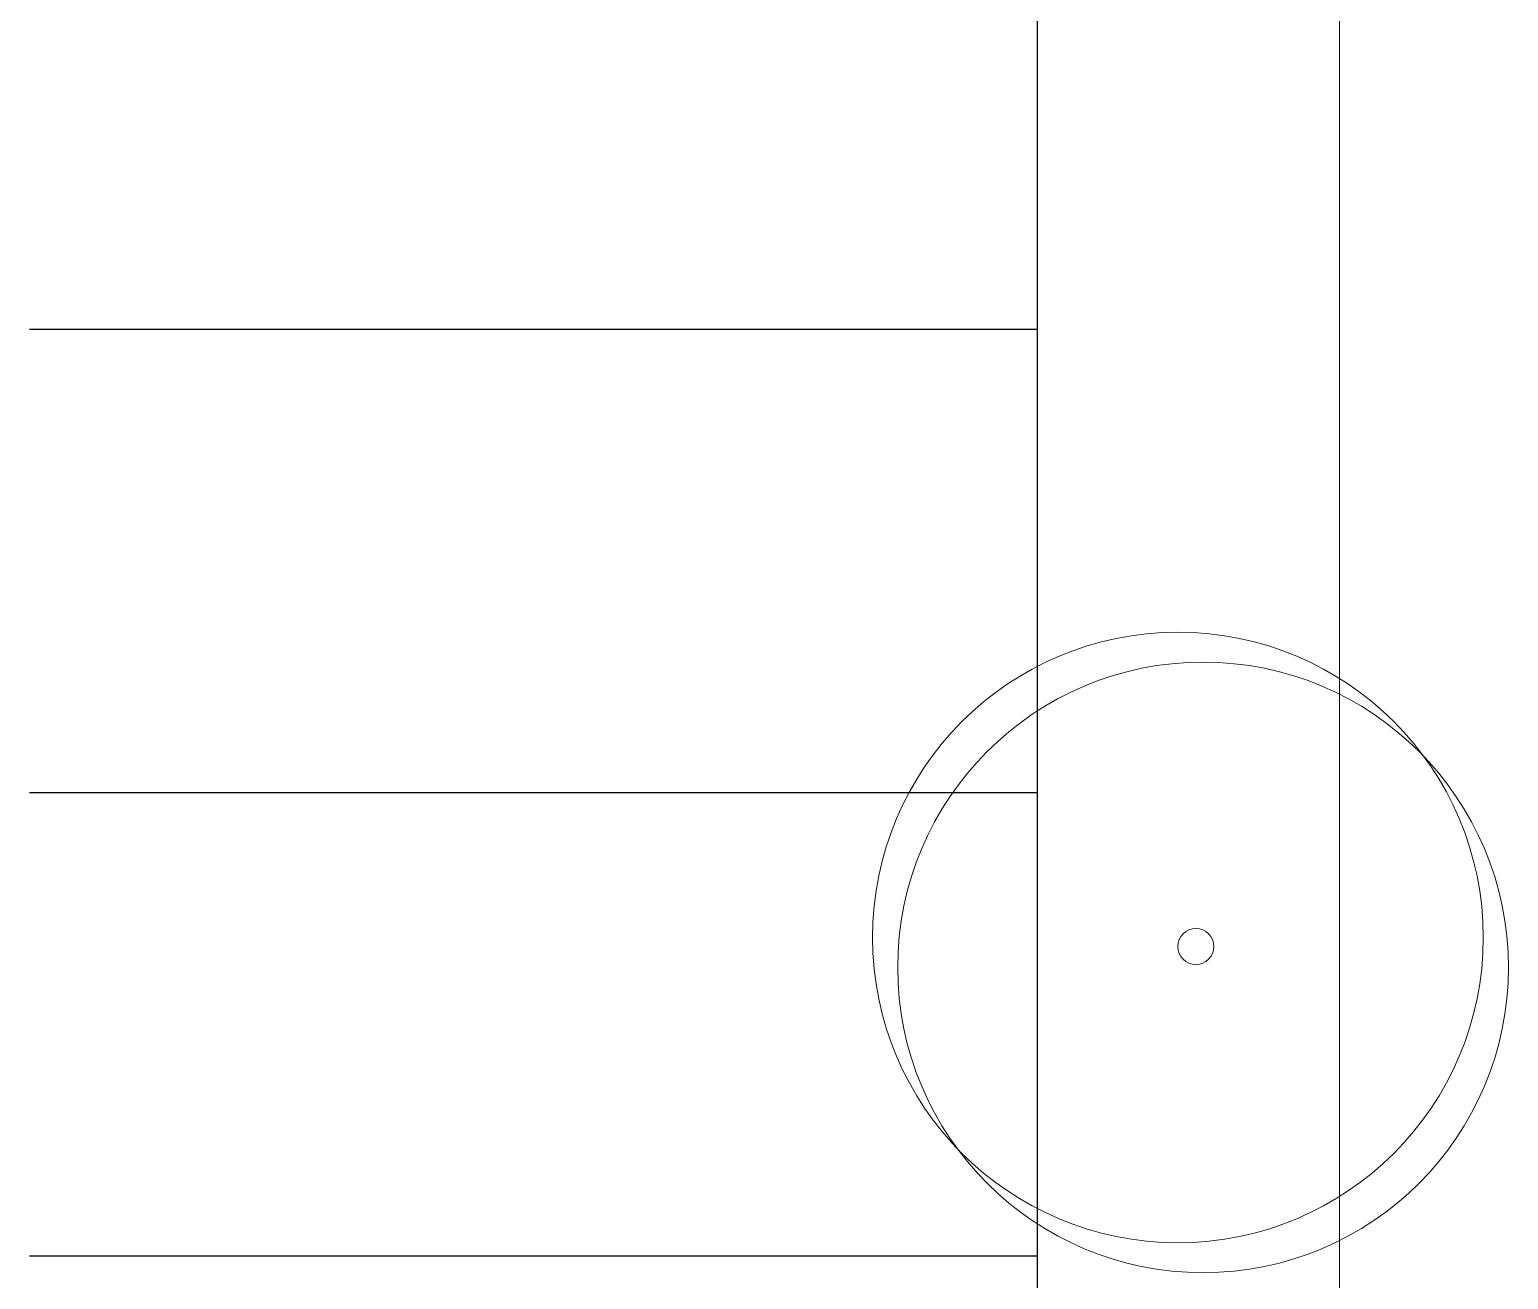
# Model space of a CAD drawing. Header units: metres. Extents: x 0 to 570, y -16 to 122.
# Drawn here: x 310.32 to 317.66, y 20.53 to 26.74 of the extents above; entities that cross this region are included whole.
import ezdxf

# ---------------------------------------------------------------- set-up
doc = ezdxf.new("R2010")
doc.units = ezdxf.units.M
doc.layers.add('ARQ- ARBOLES', color=85, linetype='Continuous', lineweight=13)
doc.layers.add('ARQ-ZONAS VERDES', color=82, linetype='Continuous', lineweight=13)
doc.layers.add('ARQ-SUELO', color=252, linetype='Continuous')

# ---------------------------------------------------------------- blocks, each defined once
blk = doc.blocks.new('ARBOL')
at = {"layer": 'ARQ- ARBOLES'}
for centre, radius in [((128.7315, 225.1114), 1.5154), ((128.8565, 224.9627), 1.5154), ((128.8208, 225.0668), 0.0892)]:
    blk.add_circle(centre, radius, dxfattribs=at)

msp = doc.modelspace()

# ---------------------------------------------------------------- linework, layer by layer
at = {"layer": 'ARQ-SUELO'}
for points in [[(315.3212, 101.1499), (315.3212, 13.6499), (310.3212, 13.6499)], [(315.3212, 25.2499), (310.3212, 25.2499)], [(315.3212, 22.9499), (310.3212, 22.9499)], [(315.3212, 20.6499), (310.3212, 20.6499)]]:
    msp.add_lwpolyline(points, dxfattribs=at)
at = {"layer": 'ARQ-ZONAS VERDES'}
msp.add_lwpolyline([(315.3212, 13.6499), (316.8212, 13.6499), (316.8212, 32.0499), (315.3212, 32.0499), (315.3212, 13.6499)], dxfattribs=at)

# ---------------------------------------------------------------- block references
msp.add_blockref('ARBOL', (187.288, -202.8792), dxfattribs=at)

doc.saveas('drawing.dxf')
